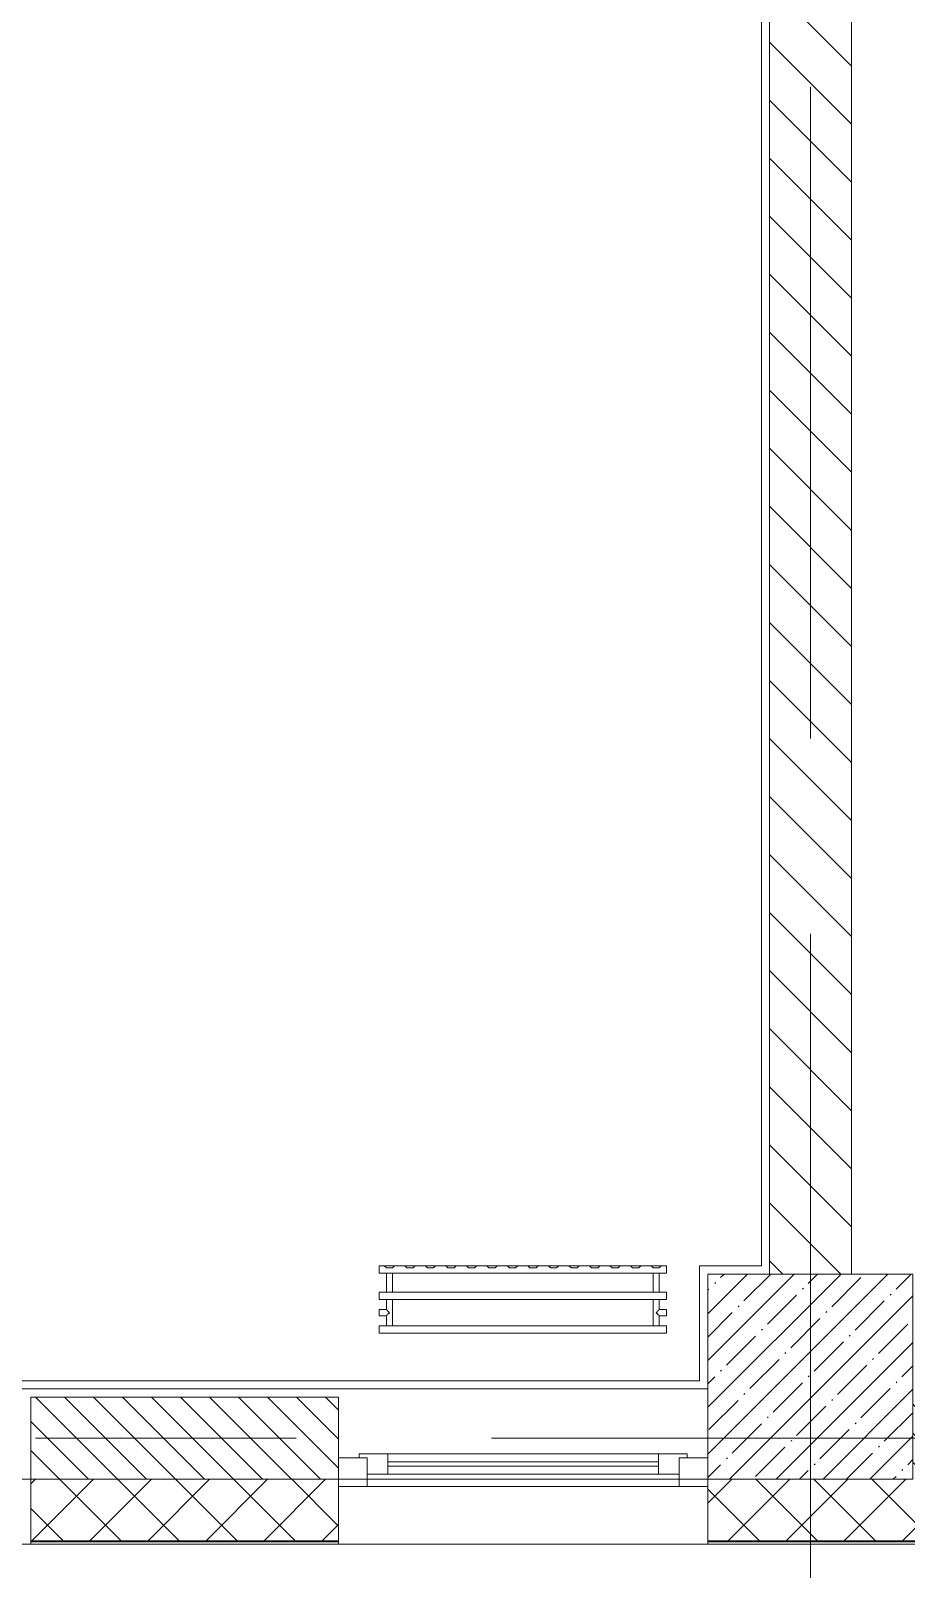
# Model space of a CAD drawing. Header units: millimetres. Extents: x 2623 to 216772, y -8553 to 29000.
# Drawn here: x 37374 to 39508, y -319 to 3430 of the extents above; entities that cross this region are included whole.
import ezdxf

# ---------------------------------------------------------------- set-up
doc = ezdxf.new("R2010")
doc.units = ezdxf.units.MM
doc.linetypes.add('Осевая', pattern=[3175, 635, -476.25, 1587.5, -476.25])
doc.layers.add('A-FLOR-1', color=7, linetype='Continuous', lineweight=9, true_color=0xaaaaaa)
doc.layers.add('M-EQPM-1', color=7, linetype='Continuous', lineweight=9, true_color=0xaaaaaa)
for name, color, linetype, lineweight in [('A-GLAZ', 7, 'Continuous', 9), ('A-WALL', 7, 'Continuous', 9), ('A-WALL-1', 7, 'Continuous', 13), ('I-WALL', 7, 'Continuous', 9), ('S-COLS', 7, 'Continuous', 9), ('Оси', 7, 'Continuous', 9), ('Оси-2', 7, 'Осевая', 9)]:
    doc.layers.add(name, color=color, linetype=linetype, lineweight=lineweight)
pattern_1 = [(45, (-17385.51, 0), (-70.71068, 70.71068), []), (135, (-17385.51, 0), (-70.71068, -70.71068), [])]

# ---------------------------------------------------------------- blocks, each defined once
blk = doc.blocks.new('BSC_Колонна _Прямоугольная - 500х500-V16-План монтажа стен и перегородок 3 этажа в осях 12-23')
at = {"layer": 'S-COLS'}
h = blk.add_hatch(dxfattribs=at)
h.set_pattern_fill('FP_28', color=256, style=0, pattern_type=2)
h.set_pattern_definition([(45, (-56660, -150), (-57.02463, 57.02463), []), (45, (-56602.975, -150), (-57.02463, 57.02463), [100.806, -20.161, 3.353, -16.808])])
h.paths.add_polyline_path([(-196.8, -250), (250, -250), (250, 250), (-250, 250), (-250, -250)])
for p, q in [((250, 250), (-250, 250)), ((-250, 250), (-250, -250)), ((250, -250), (250, 250)), ((-250, -250), (250, -250))]:
    blk.add_line(p, q, dxfattribs=at)
blk = doc.blocks.new('120_Окно_СКБ_1Ст - 120_Окно_СКБ_1Ст 900х2500_h_-20664874-План монтажа стен и перегородок 3 этажа в осях 12-23')
at = {"layer": 'A-GLAZ'}
for p, q in [((-450, -127), (-450, -57)), ((-450, -57), (-380, -57)), ((450, -57), (-450, -57)), ((-380, -57), (-380, -127)), ((380, -127), (380, -57)), ((380, -57), (450, -57)), ((450, -57), (450, -127)), ((380, -87), (-380, -87)), ((-380, -87), (-380, -127)), ((-330, -137), (-330, -87)), ((-330, -107), (330, -107)), ((330, -137), (330, -87)), ((380, -127), (380, -87)), ((-380, -127), (-450, -127)), ((-450, -127), (-400, -127)), ((-380, -127), (-400, -127)), ((-400, -127), (-400, -137)), ((-400, -137), (400, -137)), ((400, -137), (-400, -137)), ((330, -117), (-330, -117)), ((450, -127), (380, -127)), ((400, -127), (380, -127)), ((400, -127), (450, -127)), ((400, -137), (400, -127))]:
    blk.add_line(p, q, dxfattribs=at)
blk = doc.blocks.new('radiator_prado_classic_z_tip_30_po exemplyaru - Classic Z Тип 30-500-V60-План монтажа стен и перегородок 3 этажа в осях 12-23')
at = {"layer": 'M-EQPM-1'}
for p, q in [((0, 228), (0, 210)), ((700, 228), (0, 228)), ((0, 210), (0, 228)), ((0, 228), (12.5, 228)), ((12.5, 228), (37.5, 228)), ((37.5, 228), (12.5, 228)), ((12.5, 228), (37.5, 228)), ((12.5, 228), (17.5, 223)), ((12.5, 228), (17.5, 223)), ((32.5, 223), (37.5, 228)), ((37.5, 228), (32.5, 223)), ((37.5, 228), (62.5, 228)), ((62.5, 228), (87.5, 228)), ((87.5, 228), (62.5, 228)), ((62.5, 228), (87.5, 228)), ((62.5, 228), (67.5, 223)), ((62.5, 228), (67.5, 223)), ((82.5, 223), (87.5, 228)), ((87.5, 228), (82.5, 223)), ((87.5, 228), (112.5, 228)), ((112.5, 228), (137.5, 228)), ((137.5, 228), (112.5, 228)), ((112.5, 228), (137.5, 228)), ((112.5, 228), (117.5, 223)), ((112.5, 228), (117.5, 223)), ((132.5, 223), (137.5, 228)), ((137.5, 228), (132.5, 223)), ((137.5, 228), (162.5, 228)), ((162.5, 228), (187.5, 228)), ((187.5, 228), (162.5, 228)), ((162.5, 228), (187.5, 228)), ((162.5, 228), (167.5, 223)), ((162.5, 228), (167.5, 223)), ((182.5, 223), (187.5, 228)), ((187.5, 228), (182.5, 223)), ((187.5, 228), (212.5, 228)), ((212.5, 228), (237.5, 228)), ((237.5, 228), (212.5, 228)), ((212.5, 228), (237.5, 228)), ((212.5, 228), (217.5, 223)), ((212.5, 228), (217.5, 223)), ((232.5, 223), (237.5, 228)), ((237.5, 228), (232.5, 223)), ((237.5, 228), (262.5, 228)), ((262.5, 228), (287.5, 228)), ((287.5, 228), (262.5, 228)), ((262.5, 228), (287.5, 228)), ((262.5, 228), (267.5, 223)), ((262.5, 228), (267.5, 223)), ((282.5, 223), (287.5, 228)), ((287.5, 228), (282.5, 223)), ((287.5, 228), (312.5, 228)), ((312.5, 228), (337.5, 228)), ((337.5, 228), (312.5, 228)), ((312.5, 228), (337.5, 228)), ((312.5, 228), (317.5, 223)), ((312.5, 228), (317.5, 223)), ((332.5, 223), (337.5, 228)), ((337.5, 228), (332.5, 223)), ((337.5, 228), (362.5, 228)), ((362.5, 228), (387.5, 228)), ((387.5, 228), (362.5, 228)), ((362.5, 228), (387.5, 228)), ((362.5, 228), (367.5, 223)), ((362.5, 228), (367.5, 223)), ((382.5, 223), (387.5, 228)), ((387.5, 228), (382.5, 223)), ((387.5, 228), (412.5, 228)), ((412.5, 228), (437.5, 228)), ((437.5, 228), (412.5, 228)), ((412.5, 228), (437.5, 228)), ((412.5, 228), (417.5, 223)), ((412.5, 228), (417.5, 223)), ((432.5, 223), (437.5, 228)), ((437.5, 228), (432.5, 223)), ((437.5, 228), (462.5, 228)), ((462.5, 228), (487.5, 228)), ((487.5, 228), (462.5, 228)), ((462.5, 228), (487.5, 228)), ((462.5, 228), (467.5, 223)), ((462.5, 228), (467.5, 223)), ((482.5, 223), (487.5, 228)), ((487.5, 228), (482.5, 223)), ((487.5, 228), (512.5, 228)), ((512.5, 228), (537.5, 228)), ((537.5, 228), (512.5, 228)), ((512.5, 228), (537.5, 228)), ((512.5, 228), (517.5, 223)), ((512.5, 228), (517.5, 223)), ((532.5, 223), (537.5, 228)), ((537.5, 228), (532.5, 223)), ((537.5, 228), (562.5, 228)), ((562.5, 228), (587.5, 228)), ((587.5, 228), (562.5, 228)), ((562.5, 228), (587.5, 228)), ((562.5, 228), (567.5, 223)), ((562.5, 228), (567.5, 223)), ((582.5, 223), (587.5, 228)), ((587.5, 228), (582.5, 223)), ((587.5, 228), (612.5, 228)), ((612.5, 228), (637.5, 228)), ((637.5, 228), (612.5, 228)), ((612.5, 228), (637.5, 228)), ((612.5, 228), (617.5, 223)), ((617.5, 223), (612.5, 228)), ((632.5, 223), (637.5, 228)), ((637.5, 228), (632.5, 223)), ((637.5, 228), (662.5, 228)), ((662.5, 228), (687.5, 228)), ((687.5, 228), (662.5, 228)), ((662.5, 228), (687.5, 228)), ((662.5, 228), (667.5, 223)), ((662.5, 228), (667.5, 223)), ((682.5, 223), (687.5, 228)), ((687.5, 228), (682.5, 223)), ((687.5, 228), (700, 228)), ((700, 210), (700, 228)), ((700, 228), (700, 210)), ((0, 210), (700, 210)), ((17.5, 210), (0, 210)), ((32.5, 223), (17.5, 223)), ((17.5, 223), (32.5, 223)), ((17.5, 210), (17.5, 164)), ((17.5, 210), (17.5, 164)), ((17.8, 210), (17.5, 210)), ((17.5, 210), (32.5, 210)), ((26.9, 210), (17.5, 210)), ((17.5, 210), (32.5, 210)), ((19.7, 210), (17.8, 210)), ((31.5, 210), (18.5, 210)), ((23.1, 210), (19.7, 210)), ((31.5, 210), (23.1, 210)), ((30.3, 210), (26.9, 210)), ((31.5, 210), (30.3, 210)), ((32.2, 210), (31.5, 210)), ((32.5, 210), (31.5, 210)), ((32.5, 210), (32.2, 210)), ((32.5, 164), (32.5, 210)), ((32.5, 164), (32.5, 210)), ((667.5, 210), (32.5, 210)), ((82.5, 223), (67.5, 223)), ((67.5, 223), (82.5, 223)), ((132.5, 223), (117.5, 223)), ((117.5, 223), (132.5, 223)), ((182.5, 223), (167.5, 223)), ((167.5, 223), (182.5, 223)), ((232.5, 223), (217.5, 223)), ((217.5, 223), (232.5, 223)), ((282.5, 223), (267.5, 223)), ((267.5, 223), (282.5, 223)), ((332.5, 223), (317.5, 223)), ((317.5, 223), (332.5, 223)), ((382.5, 223), (367.5, 223)), ((367.5, 223), (382.5, 223)), ((432.5, 223), (417.5, 223)), ((417.5, 223), (432.5, 223)), ((482.5, 223), (467.5, 223)), ((467.5, 223), (482.5, 223)), ((532.5, 223), (517.5, 223)), ((517.5, 223), (532.5, 223)), ((582.5, 223), (567.5, 223)), ((567.5, 223), (582.5, 223)), ((632.5, 223), (617.5, 223)), ((617.5, 223), (632.5, 223)), ((682.5, 223), (667.5, 223)), ((667.5, 223), (682.5, 223)), ((667.5, 210), (667.5, 164)), ((667.5, 210), (667.5, 164)), ((682.5, 210), (667.5, 210)), ((667.5, 210), (682.5, 210)), ((667.8, 210), (667.5, 210)), ((667.5, 210), (668.5, 210)), ((675, 210), (667.8, 210)), ((668.5, 210), (682.5, 210)), ((671.2, 210), (668.5, 210)), ((681.5, 210), (673.1, 210)), ((682.2, 210), (675, 210)), ((682.5, 210), (682.2, 210)), ((682.5, 164), (682.5, 210)), ((682.5, 164), (682.5, 210)), ((700, 210), (682.5, 210)), ((700, 164), (0, 164)), ((0, 164), (0, 146)), ((0, 146), (0, 164)), ((0, 164), (17.5, 164)), ((17.8, 164), (17.5, 164)), ((17.5, 164), (19.7, 164)), ((32.5, 164), (17.5, 164)), ((17.5, 164), (32.5, 164)), ((23.1, 164), (17.8, 164)), ((18.5, 164), (31.5, 164)), ((19.7, 164), (21.2, 164)), ((21.2, 164), (26.9, 164)), ((30.3, 164), (23.1, 164)), ((26.9, 164), (28.7, 164)), ((28.7, 164), (32.5, 164)), ((32.5, 164), (30.3, 164)), ((32.5, 164), (667.5, 164)), ((667.8, 164), (667.5, 164)), ((667.5, 164), (682.5, 164)), ((673.1, 164), (667.5, 164)), ((667.5, 164), (682.5, 164)), ((669.7, 164), (667.8, 164)), ((668.5, 164), (671.2, 164)), ((671.2, 164), (669.7, 164)), ((673.1, 164), (671.2, 164)), ((682.5, 164), (673.1, 164)), ((680.3, 164), (673.1, 164)), ((673.1, 164), (681.5, 164)), ((682.5, 164), (680.3, 164)), ((682.5, 164), (700, 164)), ((700, 146), (700, 164)), ((700, 164), (700, 146)), ((0, 146), (700, 146)), ((17.5, 146), (0, 146)), ((17.5, 121.5), (0, 121.5)), ((17.5, 121.5), (0, 121.5)), ((0, 121.5), (0, 121.2)), ((0, 106.5), (0, 121.5)), ((0, 121.2), (0, 106.8)), ((0, 121.2), (0, 120.5)), ((0, 120.5), (0, 121.2)), ((0, 121.2), (0, 121.2)), ((0, 120.5), (0, 119.3)), ((0, 119.3), (0, 120.5)), ((0, 119.3), (0, 117.8)), ((0, 117.8), (0, 119.3)), ((0, 117.8), (0, 115.9)), ((0, 115.9), (0, 117.8)), ((0, 115.9), (0, 114)), ((0, 114), (0, 115.9)), ((0, 114), (0, 112.1)), ((0, 112.1), (0, 114)), ((17.5, 146), (17.5, 121.5)), ((17.5, 146), (17.5, 121.5)), ((17.5, 146), (19.7, 146)), ((17.8, 146), (17.5, 146)), ((17.5, 146), (19.7, 146)), ((32.5, 146), (17.5, 146)), ((18.5, 146), (17.8, 146)), ((19.7, 146), (18.5, 146)), ((31.5, 146), (18.5, 146)), ((19.7, 146), (28.7, 146)), ((21.2, 146), (19.7, 146)), ((19.7, 146), (21.2, 146)), ((23.1, 146), (21.2, 146)), ((21.2, 146), (26.9, 146)), ((25, 146), (23.1, 146)), ((26.9, 146), (25, 146)), ((28.7, 146), (26.9, 146)), ((26.9, 146), (28.7, 146)), ((28.7, 146), (32.5, 146)), ((30.3, 146), (28.7, 146)), ((28.7, 146), (32.5, 146)), ((31.5, 146), (30.3, 146)), ((32.2, 146), (31.5, 146)), ((32.5, 146), (32.2, 146)), ((32.5, 82), (32.5, 146)), ((32.5, 82), (32.5, 146)), ((667.5, 146), (32.5, 146)), ((667.5, 146), (667.5, 82)), ((667.5, 146), (667.5, 82)), ((667.5, 146), (682.5, 146)), ((682.5, 146), (667.5, 146)), ((667.5, 146), (667.8, 146)), ((682.5, 146), (667.5, 146)), ((667.8, 146), (673.1, 146)), ((671.2, 146), (668.5, 146)), ((673.1, 146), (681.5, 146)), ((681.5, 146), (673.1, 146)), ((681.5, 146), (682.5, 146)), ((682.5, 121.5), (682.5, 146)), ((682.5, 121.5), (682.5, 146)), ((700, 146), (682.5, 146)), ((700, 121.5), (682.5, 121.5)), ((700, 121.5), (682.5, 121.5)), ((700, 121.5), (700, 106.5)), ((700, 121.2), (700, 121.5)), ((700, 121.5), (700, 121.2)), ((700, 121.2), (700, 121.5)), ((700, 106.8), (700, 121.2)), ((700, 121.2), (700, 106.8)), ((700, 106.8), (700, 121.2)), ((0, 112.1), (0, 110.2)), ((0, 110.2), (0, 112.1)), ((0, 110.2), (0, 108.7)), ((0, 108.7), (0, 110.2)), ((0, 108.7), (0, 106.8)), ((0, 106.8), (0, 108.7)), ((0, 106.8), (0, 106.5)), ((0, 106.8), (0, 106.8)), ((0, 106.5), (17.5, 106.5)), ((0, 106.5), (17.5, 106.5)), ((700, 82), (0, 82)), ((0, 82), (0, 64)), ((0, 64), (0, 82)), ((0, 82), (17.5, 82)), ((17.5, 106.5), (17.5, 82)), ((17.5, 106.5), (17.5, 82)), ((19.7, 82), (17.5, 82)), ((17.5, 82), (17.8, 82)), ((32.5, 82), (17.5, 82)), ((17.5, 82), (32.5, 82)), ((17.8, 82), (18.5, 82)), ((18.5, 82), (19.7, 82)), ((18.5, 82), (31.5, 82)), ((28.7, 82), (19.7, 82)), ((19.7, 82), (21.2, 82)), ((21.2, 82), (23.1, 82)), ((23.1, 82), (25, 82)), ((25, 82), (26.9, 82)), ((26.9, 82), (28.7, 82)), ((32.5, 82), (28.7, 82)), ((28.7, 82), (32.2, 82)), ((32.2, 82), (32.5, 82)), ((32.5, 82), (667.5, 82)), ((673.1, 82), (667.5, 82)), ((667.5, 82), (682.5, 82)), ((673.1, 82), (667.5, 82)), ((667.5, 82), (682.5, 82)), ((668.5, 82), (671.2, 82)), ((682.5, 82), (673.1, 82)), ((680.3, 82), (673.1, 82)), ((673.1, 82), (681.5, 82)), ((681.5, 82), (680.3, 82)), ((682.5, 82), (681.5, 82)), ((682.5, 82), (682.5, 106.5)), ((682.5, 106.5), (700, 106.5)), ((682.5, 82), (682.5, 106.5)), ((682.5, 106.5), (700, 106.5)), ((682.5, 82), (700, 82)), ((700, 106.5), (700, 106.8)), ((700, 106.8), (700, 106.5)), ((700, 106.5), (700, 106.8)), ((700, 64), (700, 82)), ((700, 82), (700, 64)), ((700, 64), (0, 64)), ((0, 64), (700, 64))]:
    blk.add_line(p, q, dxfattribs=at)
for points, knots in [([(17.8, 121.2), (17.7, 121.3), (17.7, 121.3), (17.5, 121.5), (17.5, 121.5), (17.5, 121.5)], [0.8571429, 0.8571429, 0.8571429, 0.8571429, 0.8928571, 0.9285714, 1, 1, 1, 1]), ([(17.5, 121.5), (17.5, 121.5), (17.5, 121.5), (17.7, 121.3), (17.7, 121.3), (17.8, 121.2)], [0, 0, 0, 0, 0.0714286, 0.1071429, 0.1428571, 0.1428571, 0.1428571, 0.1428571]), ([(17.5, 121.5), (17.5, 121.5), (17.5, 121.5), (17.7, 121.3), (17.7, 121.3), (17.8, 121.2)], [0, 0, 0, 0, 0.0714286, 0.1071429, 0.1428571, 0.1428571, 0.1428571, 0.1428571]), ([(25, 114), (24.5, 114.5), (23.6, 115.4), (22.4, 116.6), (21.6, 117.4), (21.1, 117.9), (20.8, 118.2), (20.5, 118.5), (20.2, 118.8), (19.8, 119.1), (19.6, 119.4), (19.3, 119.7), (19, 120), (18.7, 120.3), (18.5, 120.5), (18.3, 120.7), (18.1, 120.9), (17.9, 121.1), (17.8, 121.2), (17.7, 121.3), (17.5, 121.5), (17.5, 121.5), (17.5, 121.5)], [0, 0, 0, 0, 0.142857, 0.285714, 0.357143, 0.392857, 0.428571, 0.464286, 0.5, 0.535714, 0.571429, 0.607143, 0.642857, 0.678571, 0.714286, 0.75, 0.785714, 0.821429, 0.857143, 0.892857, 0.928571, 1, 1, 1, 1]), ([(17.5, 106.5), (17.5, 106.5), (17.5, 106.5), (17.7, 106.7), (17.8, 106.8), (17.9, 106.9), (18.1, 107.1), (18.3, 107.3), (18.5, 107.5), (18.7, 107.7), (19, 108), (19.3, 108.3), (19.6, 108.6), (19.8, 108.9), (20.3, 109.3), (20.7, 109.7), (21.1, 110.1), (21.6, 110.6), (22.4, 111.4), (23.6, 112.6), (24.5, 113.5), (25, 114)], [0, 0, 0, 0, 0.071429, 0.107143, 0.142857, 0.178571, 0.214286, 0.25, 0.285714, 0.321429, 0.357143, 0.392857, 0.428571, 0.464286, 0.5, 0.571429, 0.607143, 0.642857, 0.714286, 0.857143, 1, 1, 1, 1]), ([(17.8, 121.2), (17.8, 121.2), (17.9, 121.1), (18.1, 120.9), (18.3, 120.7), (18.5, 120.5), (18.7, 120.3), (19, 120), (19.3, 119.7), (19.6, 119.4), (19.8, 119.1), (20.3, 118.7), (20.6, 118.4), (20.8, 118.2)], [0.1428571, 0.1428571, 0.1428571, 0.1428571, 0.1785714, 0.2142857, 0.25, 0.2857143, 0.3214286, 0.3571429, 0.3928571, 0.4285714, 0.4642857, 0.5, 0.5714286, 0.5714286, 0.5714286, 0.5714286]), ([(19.6, 119.4), (19.7, 119.3), (19.9, 119.2), (20.3, 118.7), (20.6, 118.4), (20.8, 118.2)], [0.4285714, 0.4285714, 0.4285714, 0.4285714, 0.4642857, 0.5, 0.5714286, 0.5714286, 0.5714286, 0.5714286]), ([(22.1, 116.9), (21.9, 117.1), (21.6, 117.4), (21.1, 117.9), (20.9, 118.1), (20.8, 118.2)], [0.2857143, 0.2857143, 0.2857143, 0.2857143, 0.3571429, 0.3928571, 0.4285714, 0.4285714, 0.4285714, 0.4285714]), ([(20.8, 118.2), (20.9, 118.1), (21.1, 117.9), (21.6, 117.4), (21.9, 117.1), (22.1, 116.9)], [0.5714286, 0.5714286, 0.5714286, 0.5714286, 0.6071429, 0.6428571, 0.7142857, 0.7142857, 0.7142857, 0.7142857]), ([(20.8, 118.2), (20.9, 118.1), (21.1, 117.9), (21.6, 117.4), (22.4, 116.6), (23.1, 115.9), (23.6, 115.4)], [0.5714286, 0.5714286, 0.5714286, 0.5714286, 0.6071429, 0.6428571, 0.7142857, 0.8571429, 0.8571429, 0.8571429, 0.8571429]), ([(675, 114), (675.5, 114.5), (676.4, 115.4), (677.6, 116.6), (678.4, 117.4), (678.9, 117.9), (679.2, 118.2), (679.5, 118.5), (679.8, 118.8), (680.1, 119.2), (680.4, 119.4), (680.7, 119.7), (681, 120), (681.3, 120.3), (681.5, 120.5), (681.7, 120.7), (681.9, 120.9), (682.1, 121.1), (682.2, 121.2), (682.3, 121.3), (682.5, 121.5), (682.5, 121.5), (682.5, 121.5)], [0, 0, 0, 0, 0.142857, 0.285714, 0.357143, 0.392857, 0.428571, 0.464286, 0.5, 0.535714, 0.571429, 0.607143, 0.642857, 0.678571, 0.714286, 0.75, 0.785714, 0.821429, 0.857143, 0.892857, 0.928571, 1, 1, 1, 1]), ([(682.5, 106.5), (682.5, 106.5), (682.5, 106.5), (682.3, 106.7), (682.2, 106.8), (682.1, 106.9), (681.9, 107.1), (681.7, 107.3), (681.5, 107.5), (681.3, 107.7), (681, 108), (680.7, 108.3), (680.4, 108.6), (680.1, 108.8), (679.7, 109.3), (679.3, 109.7), (678.9, 110.1), (678.4, 110.6), (677.6, 111.4), (676.4, 112.6), (675.5, 113.5), (675, 114)], [0, 0, 0, 0, 0.071429, 0.107143, 0.142857, 0.178571, 0.214286, 0.25, 0.285714, 0.321429, 0.357143, 0.392857, 0.428571, 0.464286, 0.5, 0.571429, 0.607143, 0.642857, 0.714286, 0.857143, 1, 1, 1, 1]), ([(682.2, 121.2), (682.2, 121.2), (682.1, 121.1), (681.9, 120.9), (681.7, 120.7), (681.5, 120.5), (681.3, 120.3), (681, 120), (680.7, 119.7), (680.4, 119.4), (680.1, 119.2), (679.7, 118.7), (679.3, 118.3), (678.9, 117.9), (678.4, 117.4), (677.6, 116.6), (676.9, 115.9), (676.4, 115.4)], [0.1428571, 0.1428571, 0.1428571, 0.1428571, 0.1785714, 0.2142857, 0.25, 0.2857143, 0.3214286, 0.3571429, 0.3928571, 0.4285714, 0.4642857, 0.5, 0.5714286, 0.6071429, 0.6428571, 0.7142857, 0.8571429, 0.8571429, 0.8571429, 0.8571429]), ([(682.2, 121.2), (682.2, 121.2), (682.1, 121.1), (681.9, 120.9), (681.7, 120.7), (681.5, 120.5), (681.3, 120.3), (681, 120), (680.7, 119.7), (680.4, 119.4), (680.1, 119.2), (679.7, 118.7), (679.3, 118.3), (678.9, 117.9), (678.4, 117.4), (677.6, 116.6), (676.9, 115.9), (676.4, 115.4)], [0.1428571, 0.1428571, 0.1428571, 0.1428571, 0.1785714, 0.2142857, 0.25, 0.2857143, 0.3214286, 0.3571429, 0.3928571, 0.4285714, 0.4642857, 0.5, 0.5714286, 0.6071429, 0.6428571, 0.7142857, 0.8571429, 0.8571429, 0.8571429, 0.8571429]), ([(676.4, 115.4), (676.9, 115.9), (677.6, 116.6), (678.4, 117.4), (678.9, 117.9), (679.2, 118.2), (679.5, 118.5), (679.8, 118.8), (680.1, 119.2), (680.4, 119.4), (680.7, 119.7), (681, 120), (681.3, 120.3), (681.5, 120.5), (681.7, 120.7), (681.9, 120.9), (682.1, 121.1), (682.2, 121.2), (682.2, 121.2)], [0.1428571, 0.1428571, 0.1428571, 0.1428571, 0.2857143, 0.3571429, 0.3928571, 0.4285714, 0.4642857, 0.5, 0.5357143, 0.5714286, 0.6071429, 0.6428571, 0.6785714, 0.7142857, 0.75, 0.7857143, 0.8214286, 0.8571429, 0.8571429, 0.8571429, 0.8571429]), ([(682.5, 121.5), (682.5, 121.5), (682.5, 121.5), (682.3, 121.3), (682.3, 121.3), (682.2, 121.2)], [0, 0, 0, 0, 0.0714286, 0.1071429, 0.1428571, 0.1428571, 0.1428571, 0.1428571]), ([(682.5, 121.5), (682.5, 121.5), (682.5, 121.5), (682.3, 121.3), (682.3, 121.3), (682.2, 121.2)], [0, 0, 0, 0, 0.0714286, 0.1071429, 0.1428571, 0.1428571, 0.1428571, 0.1428571]), ([(682.2, 121.2), (682.3, 121.3), (682.3, 121.3), (682.5, 121.5), (682.5, 121.5), (682.5, 121.5)], [0.8571429, 0.8571429, 0.8571429, 0.8571429, 0.8928571, 0.9285714, 1, 1, 1, 1]), ([(17.5, 106.5), (17.5, 106.5), (17.5, 106.5), (17.7, 106.7), (17.7, 106.7), (17.8, 106.8)], [0, 0, 0, 0, 0.0714286, 0.1071429, 0.1428571, 0.1428571, 0.1428571, 0.1428571]), ([(17.8, 106.8), (17.7, 106.7), (17.7, 106.7), (17.5, 106.5), (17.5, 106.5), (17.5, 106.5)], [0.8571429, 0.8571429, 0.8571429, 0.8571429, 0.8928571, 0.9285714, 1, 1, 1, 1]), ([(17.8, 106.8), (17.7, 106.7), (17.7, 106.7), (17.5, 106.5), (17.5, 106.5), (17.5, 106.5)], [0.8571429, 0.8571429, 0.8571429, 0.8571429, 0.8928571, 0.9285714, 1, 1, 1, 1]), ([(22.1, 111.1), (21.9, 110.9), (21.6, 110.6), (21.1, 110.1), (20.8, 109.8), (20.5, 109.5), (20.2, 109.2), (19.8, 108.9), (19.6, 108.6), (19.3, 108.3), (19, 108), (18.7, 107.7), (18.5, 107.5), (18.3, 107.3), (18.1, 107.1), (17.9, 106.9), (17.8, 106.8), (17.8, 106.8)], [0.2857143, 0.2857143, 0.2857143, 0.2857143, 0.3571429, 0.3928571, 0.4285714, 0.4642857, 0.5, 0.5357143, 0.5714286, 0.6071429, 0.6428571, 0.6785714, 0.7142857, 0.75, 0.7857143, 0.8214286, 0.8571429, 0.8571429, 0.8571429, 0.8571429]), ([(18.5, 107.5), (18.6, 107.6), (18.7, 107.7), (19, 108), (19.3, 108.3), (19.6, 108.6), (19.9, 108.8), (20.3, 109.3), (20.6, 109.6), (20.8, 109.8)], [0.2857143, 0.2857143, 0.2857143, 0.2857143, 0.3214286, 0.3571429, 0.3928571, 0.4285714, 0.4642857, 0.5, 0.5714286, 0.5714286, 0.5714286, 0.5714286]), ([(20.8, 109.8), (20.9, 109.9), (21.1, 110.1), (21.6, 110.6), (21.9, 110.9), (22.1, 111.1)], [0.5714286, 0.5714286, 0.5714286, 0.5714286, 0.6071429, 0.6428571, 0.7142857, 0.7142857, 0.7142857, 0.7142857]), ([(22.1, 111.1), (21.9, 110.9), (21.6, 110.6), (21.1, 110.1), (20.9, 109.9), (20.8, 109.8)], [0.2857143, 0.2857143, 0.2857143, 0.2857143, 0.3571429, 0.3928571, 0.4285714, 0.4285714, 0.4285714, 0.4285714]), ([(677.9, 111.1), (678.1, 110.9), (678.4, 110.6), (678.9, 110.1), (679.2, 109.8), (679.5, 109.5), (679.8, 109.2), (680.1, 108.8), (680.4, 108.6), (680.7, 108.3), (681, 108), (681.3, 107.7), (681.5, 107.5), (681.7, 107.3), (681.9, 107.1), (682.1, 106.9), (682.2, 106.8), (682.2, 106.8)], [0.2857143, 0.2857143, 0.2857143, 0.2857143, 0.3571429, 0.3928571, 0.4285714, 0.4642857, 0.5, 0.5357143, 0.5714286, 0.6071429, 0.6428571, 0.6785714, 0.7142857, 0.75, 0.7857143, 0.8214286, 0.8571429, 0.8571429, 0.8571429, 0.8571429]), ([(677.9, 111.1), (678.1, 110.9), (678.4, 110.6), (678.9, 110.1), (679.2, 109.8), (679.5, 109.5), (679.8, 109.2), (680.1, 108.8), (680.4, 108.6), (680.7, 108.3), (681, 108), (681.3, 107.7), (681.4, 107.6), (681.5, 107.5)], [0.2857143, 0.2857143, 0.2857143, 0.2857143, 0.3571429, 0.3928571, 0.4285714, 0.4642857, 0.5, 0.5357143, 0.5714286, 0.6071429, 0.6428571, 0.6785714, 0.7142857, 0.7142857, 0.7142857, 0.7142857]), ([(682.2, 106.8), (682.2, 106.8), (682.1, 106.9), (681.9, 107.1), (681.7, 107.3), (681.5, 107.5), (681.3, 107.7), (681, 108), (680.7, 108.3), (680.4, 108.6), (680.1, 108.8), (679.7, 109.3), (679.3, 109.7), (678.9, 110.1), (678.4, 110.6), (678.1, 110.9), (677.9, 111.1)], [0.1428571, 0.1428571, 0.1428571, 0.1428571, 0.1785714, 0.2142857, 0.25, 0.2857143, 0.3214286, 0.3571429, 0.3928571, 0.4285714, 0.4642857, 0.5, 0.5714286, 0.6071429, 0.6428571, 0.7142857, 0.7142857, 0.7142857, 0.7142857]), ([(682.2, 106.8), (682.3, 106.7), (682.3, 106.7), (682.5, 106.5), (682.5, 106.5), (682.5, 106.5)], [0.8571429, 0.8571429, 0.8571429, 0.8571429, 0.8928571, 0.9285714, 1, 1, 1, 1]), ([(682.2, 106.8), (682.3, 106.7), (682.3, 106.7), (682.5, 106.5), (682.5, 106.5), (682.5, 106.5)], [0.8571429, 0.8571429, 0.8571429, 0.8571429, 0.8928571, 0.9285714, 1, 1, 1, 1]), ([(682.5, 106.5), (682.5, 106.5), (682.5, 106.5), (682.3, 106.7), (682.3, 106.7), (682.2, 106.8)], [0, 0, 0, 0, 0.0714286, 0.1071429, 0.1428571, 0.1428571, 0.1428571, 0.1428571])]:
    blk.add_open_spline(points, degree=3, knots=knots, dxfattribs=at)
for points in [[(20.8, 118.2), (20.7, 118.3), (20.5, 118.5), (20.2, 118.8), (19.9, 119.2), (19.6, 119.4), (19.3, 119.7), (19, 120), (18.7, 120.3), (18.5, 120.5), (18.3, 120.7), (18.1, 120.9), (17.9, 121.1), (17.8, 121.2), (17.8, 121.2)], [(17.8, 121.2), (17.8, 121.2), (17.9, 121.1), (18.1, 120.9), (18.3, 120.7), (18.4, 120.6), (18.5, 120.5)], [(18.5, 120.5), (18.6, 120.4), (18.7, 120.3), (19, 120), (19.3, 119.7), (19.5, 119.5), (19.6, 119.4)], [(23.6, 115.4), (23.1, 115.9), (22.6, 116.4), (22.1, 116.9)], [(22.1, 116.9), (22.6, 116.4), (23.1, 115.9), (23.6, 115.4)], [(25, 114), (24.5, 113.5), (23.6, 112.6), (22.6, 111.6), (22.1, 111.1)], [(22.1, 111.1), (22.6, 111.6), (23.1, 112.1), (23.6, 112.6)], [(23.6, 112.6), (23.1, 112.1), (22.6, 111.6), (22.1, 111.1)], [(25, 114), (24.5, 114.5), (24, 115), (23.6, 115.4)], [(23.6, 115.4), (24, 115), (24.5, 114.5), (25, 114)], [(23.6, 115.4), (24, 115), (24.5, 114.5), (25, 114)], [(23.6, 112.6), (24, 113), (24.5, 113.5), (25, 114)], [(25, 114), (24.5, 113.5), (24, 113), (23.6, 112.6)], [(676.4, 115.4), (676, 115), (675.5, 114.5), (675, 114)], [(676.4, 115.4), (676, 115), (675.5, 114.5), (675, 114)], [(675, 114), (675.5, 114.5), (676, 115), (676.4, 115.4)], [(675, 114), (675.5, 113.5), (676.4, 112.6), (677.4, 111.6), (677.9, 111.1)], [(675, 114), (675.5, 113.5), (676.4, 112.6), (677.4, 111.6), (677.9, 111.1)], [(677.9, 111.1), (677.4, 111.6), (676.4, 112.6), (675.5, 113.5), (675, 114)], [(17.8, 106.8), (17.8, 106.8), (17.9, 106.9), (18.1, 107.1), (18.3, 107.3), (18.4, 107.4), (18.5, 107.5)], [(18.5, 107.5), (18.4, 107.4), (18.3, 107.3), (18.1, 107.1), (17.9, 106.9), (17.8, 106.8), (17.8, 106.8)], [(19.6, 108.6), (19.5, 108.5), (19.3, 108.3), (19, 108), (18.7, 107.7), (18.6, 107.6), (18.5, 107.5)], [(20.8, 109.8), (20.7, 109.7), (20.5, 109.5), (20.2, 109.2), (19.9, 108.8), (19.7, 108.7), (19.6, 108.6)], [(681.5, 107.5), (681.6, 107.4), (681.7, 107.3), (681.9, 107.1), (682.1, 106.9), (682.2, 106.8), (682.2, 106.8)]]:
    blk.add_open_spline(points, degree=3, dxfattribs=at)

msp = doc.modelspace()

# ---------------------------------------------------------------- hatches: boundary and pattern name
at = {"layer": 'A-WALL'}
h = msp.add_hatch(dxfattribs=at)
h.set_pattern_fill('FP_22', color=256, style=0, pattern_type=2)
h.set_pattern_definition([(135, (-17385.513, 0), (-35.35534, -35.35534), [])])
h.paths.add_polyline_path([(47802.5, -100), (48024.5, -100), (48024.5, 100), (47774.5, 100), (47774.5, -100)])
h.paths.add_polyline_path([(46348.4, -100), (46874.5, -100), (46874.5, 100), (46324.5, 100), (46324.5, -100)])
h.paths.add_polyline_path([(44224.5, -100), (44224.5, 100), (44024.5, 100), (44024.5, -100), (44167.2, -100)])
h.paths.add_polyline_path([(40424.5, -100), (40424.5, 100), (39524.5, 100), (39524.5, -100), (39804.8, -100)])
h.paths.add_polyline_path([(37623.6, -100), (38124.5, -100), (38124.5, 100), (37374.5, 100), (37374.5, -100)])
h.paths.add_polyline_path([(35274.5, -100), (35274.5, 100), (35024.5, 100), (35024.5, -100)])
h.paths.add_polyline_path([(33261.2, -100), (33624.5, -100), (33624.5, 100), (32874.5, 100), (32874.5, -100)])
h.paths.add_polyline_path([(30524.5, -100), (30774.5, -100), (30774.5, 100), (30524.5, 100), (30524.5, 5.7)])
h.paths.add_polyline_path([(26717.6, -100), (26924.5, -100), (26924.5, 100), (26024.5, 100), (26024.5, -100)])
h.paths.add_polyline_path([(25274.5, -100), (25524.5, -100), (25524.5, 100), (25274.5, 100)])
h.paths.add_polyline_path([(24374.5, -100), (24374.5, 100), (23754.5, 100), (23754.5, -100), (23809.4, -100)])
h = msp.add_hatch(dxfattribs=at)
h.set_pattern_fill('FP_23', color=256, style=0, pattern_type=2)
h.set_pattern_definition(pattern_1)
h.paths.add_polyline_path([(37374.5, -250), (38124.5, -250), (38124.5, -100), (37374.5, -100)])
h.paths.add_polyline_path([(39241.6, -250), (39241.6, -100), (39024.5, -100), (39024.5, -250), (39077.7, -250)])
h.paths.add_polyline_path([(34524.5, -250), (35274.5, -250), (35274.5, -100), (34524.5, -100)])
h.paths.add_polyline_path([(33624.5, -250), (33624.5, -100), (32874.5, -100), (32874.5, -250), (33261.2, -250)])
h.paths.add_polyline_path([(30774.5, -250), (30774.5, -100), (30024.5, -100), (30024.5, -250), (30524.5, -250)])
h.paths.add_polyline_path([(26717.6, -250), (26924.5, -250), (26924.5, -100), (25274.5, -100), (25274.5, -250), (25990.6, -250)])
h.paths.add_polyline_path([(23809.4, -250), (24374.5, -250), (24374.5, -100), (23754.5, -100), (23754.5, -250)])
h.paths.add_polyline_path([(21628.2, -250), (21654.5, -250), (21654.5, -100), (21347.1, -100), (21347.1, -250)])
h = msp.add_hatch(dxfattribs=at)
h.set_pattern_fill('FP_23', color=256, style=0, pattern_type=2)
h.set_pattern_definition(pattern_1)
h.paths.add_polyline_path([(58314.5, -250), (58314.5, -100), (54174.5, -100), (54174.5, -250), (57981.4, -250)])
h.paths.add_polyline_path([(53274.5, -250), (53274.5, -100), (49674.5, -100), (49674.5, -250), (52891.9, -250)])
h.paths.add_polyline_path([(48529.6, -250), (48774.5, -250), (48774.5, -100), (47774.5, -100), (47774.5, -250), (48524.5, -250)])
h.paths.add_polyline_path([(46324.5, -250), (46874.5, -250), (46874.5, -100), (46324.5, -100)])
h.paths.add_polyline_path([(44224.5, -250), (44224.5, -100), (43524.5, -100), (43524.5, -250), (44167.2, -250)])
h.paths.add_polyline_path([(40424.5, -250), (40424.5, -100), (39241.6, -100), (39241.6, -250), (39804.8, -250)])
at = {"layer": 'I-WALL'}
h = msp.add_hatch(dxfattribs=at)
h.set_pattern_fill('FP_24', color=256, style=0, pattern_type=2)
h.set_pattern_definition([(135, (-17385.51, 0), (-70.71068, -70.71068), [])])
h.paths.add_polyline_path([(39175.2, 400), (39375.2, 400), (39375.2, 7400), (39175.2, 7400), (39175.2, 591.6)])

# ---------------------------------------------------------------- linework, layer by layer
at = {"layer": 'A-FLOR-1'}
for p, q in [((39155.2, 420), (39155.2, 7050)), ((39004.5, 140), (39004.5, 420)), ((39004.5, 420), (39155.2, 420)), ((35044.5, 140), (39004.5, 140))]:
    msp.add_line(p, q, dxfattribs=at)
at = {"layer": 'A-WALL'}
for p, q in [((38124.5, 100), (37374.5, 100)), ((37374.5, 100), (37374.5, -258)), ((38124.5, -258), (38124.5, 100)), ((35274.5, -100), (37374.5, -100)), ((38124.5, -100), (39024.5, -100)), ((39024.5, -100), (39024.5, -258)), ((46874.5, -258), (32874.5, -258))]:
    msp.add_line(p, q, dxfattribs=at)
at = {"layer": 'A-WALL-1'}
for p, q in [((37374.5, -100), (38124.5, -100)), ((37374.5, -250), (38124.5, -250)), ((37374.5, -253), (38124.5, -253)), ((39024.5, -250), (40424.5, -250)), ((39024.5, -253), (40424.5, -253))]:
    msp.add_line(p, q, dxfattribs=at)
at = {"layer": 'I-WALL'}
for p, q in [((39375.2, 400), (39375.2, 7400)), ((39175.2, 7070), (39175.2, 400)), ((35024.5, 120), (39024.5, 120))]:
    msp.add_line(p, q, dxfattribs=at)
at = {"layer": 'Оси'}
msp.add_line((39274.5, -1906.3), (39274.5, 593.7), dxfattribs=at)
at = {"layer": 'Оси-2'}
for p, q in [((39274.5, 593.7), (39274.5, 24898.1)), ((21511, 0), (64864.5, 0))]:
    msp.add_line(p, q, dxfattribs=at)

# ---------------------------------------------------------------- block references
at = {"layer": 'A-GLAZ', "rotation": 180}
msp.add_blockref('120_Окно_СКБ_1Ст - 120_Окно_СКБ_1Ст 900х2500_h_-20664874-План монтажа стен и перегородок 3 этажа в осях 12-23', (38574.5, -175), dxfattribs=at)
at = {"layer": 'M-EQPM-1'}
msp.add_blockref('radiator_prado_classic_z_tip_30_po exemplyaru - Classic Z Тип 30-500-V60-План монтажа стен и перегородок 3 этажа в осях 12-23', (38223.7, 191.7), dxfattribs=at)
at = {"layer": 'S-COLS'}
msp.add_blockref('BSC_Колонна _Прямоугольная - 500х500-V16-План монтажа стен и перегородок 3 этажа в осях 12-23', (39274.5, 150), dxfattribs=at)

doc.saveas('drawing.dxf')
